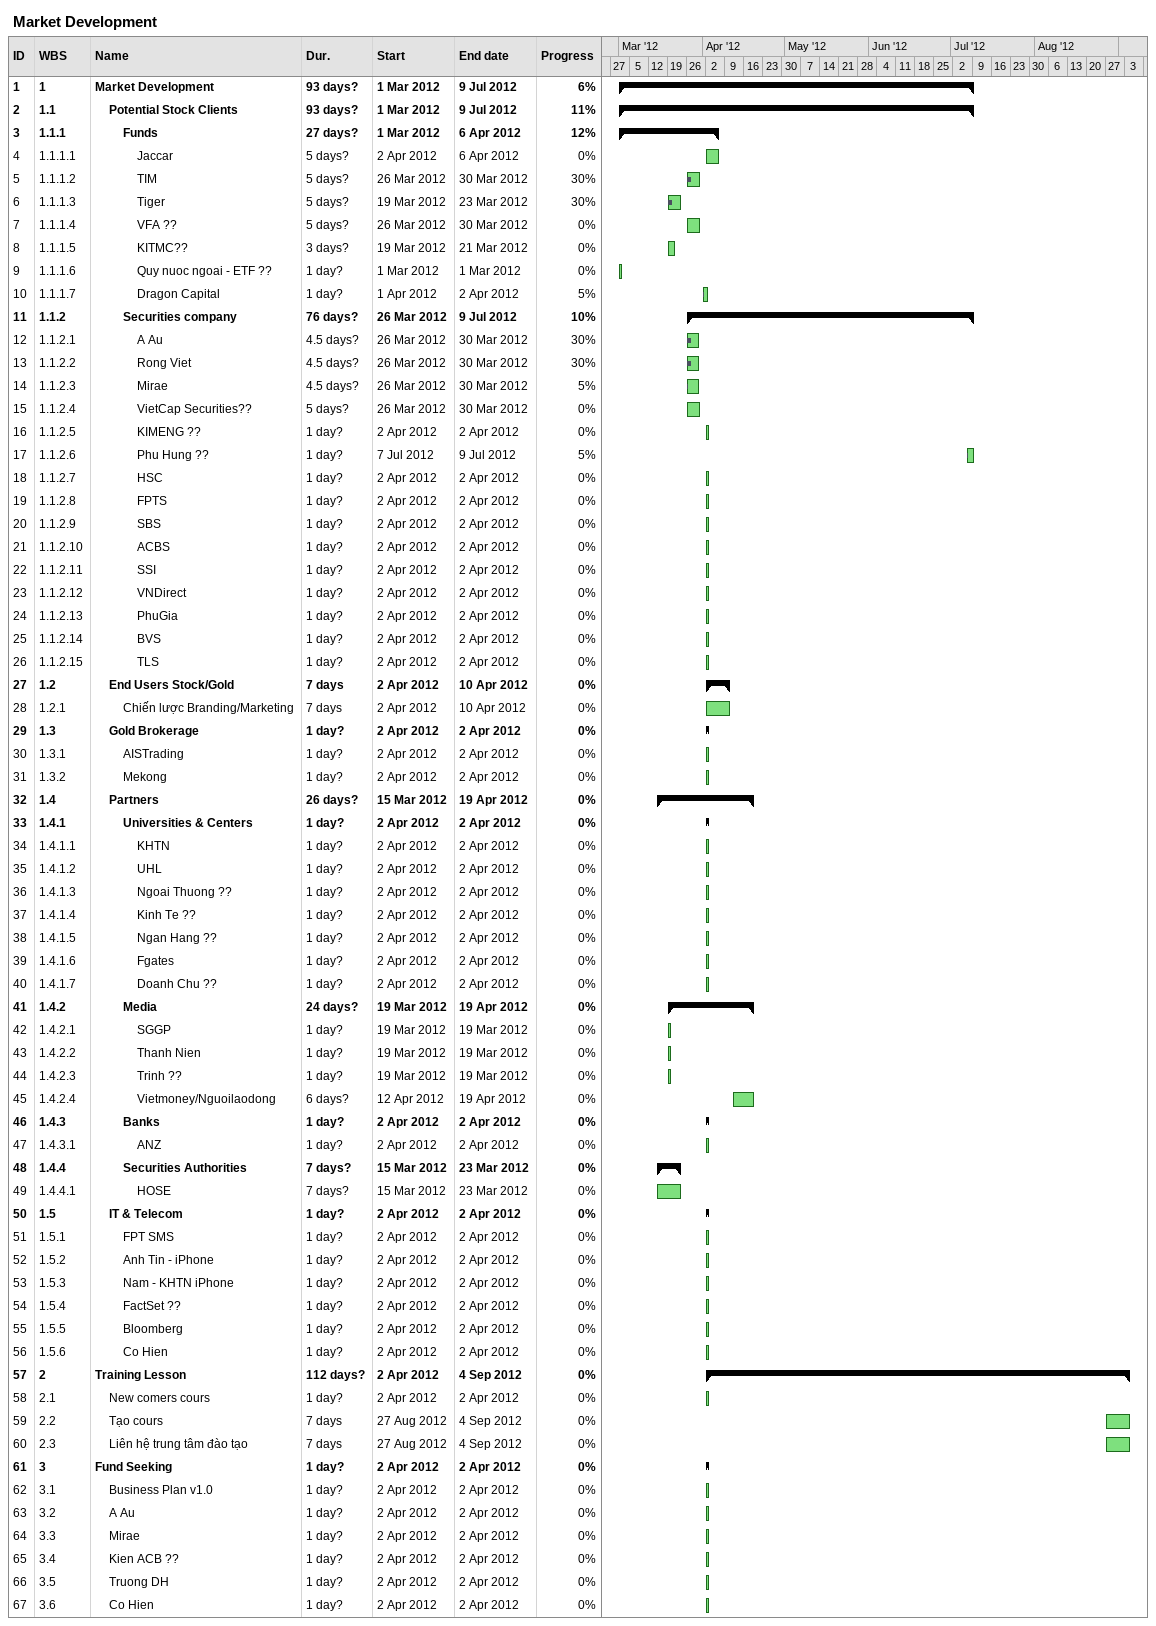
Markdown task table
Market Development

| ID | WBS | Task | Duration | Start | Finish | % complete |
|---|---|---|---|---|---|---|
| 1 | 1 | **Market Development** | 93d? | 2012-03-01 | 2012-07-09 | 6 |
| 2 | 1.1 | **Potential Stock Clients** | 93d? | 2012-03-01 | 2012-07-09 | 11 |
| 3 | 1.1.1 | **Funds** | 27d? | 2012-03-01 | 2012-04-06 | 12 |
| 4 | 1.1.1.1 | Jaccar | 5d? | 2012-04-02 | 2012-04-06 | 0 |
| 5 | 1.1.1.2 | TIM | 5d? | 2012-03-26 | 2012-03-30 | 30 |
| 6 | 1.1.1.3 | Tiger | 5d? | 2012-03-19 | 2012-03-23 | 30 |
| 7 | 1.1.1.4 | VFA ?? | 5d? | 2012-03-26 | 2012-03-30 | 0 |
| 8 | 1.1.1.5 | KITMC?? | 3d? | 2012-03-19 | 2012-03-21 | 0 |
| 9 | 1.1.1.6 | Quy nuoc ngoai - ETF ?? | 1d? | 2012-03-01 | 2012-03-01 | 0 |
| 10 | 1.1.1.7 | Dragon Capital | 1d? | 2012-04-01 | 2012-04-02 | 5 |
| 11 | 1.1.2 | **Securities company** | 76d? | 2012-03-26 | 2012-07-09 | 10 |
| 12 | 1.1.2.1 | A Au | 4.5d? | 2012-03-26 | 2012-03-30 | 30 |
| 13 | 1.1.2.2 | Rong Viet | 4.5d? | 2012-03-26 | 2012-03-30 | 30 |
| 14 | 1.1.2.3 | Mirae | 4.5d? | 2012-03-26 | 2012-03-30 | 5 |
| 15 | 1.1.2.4 | VietCap Securities?? | 5d? | 2012-03-26 | 2012-03-30 | 0 |
| 16 | 1.1.2.5 | KIMENG ?? | 1d? | 2012-04-02 | 2012-04-02 | 0 |
| 17 | 1.1.2.6 | Phu Hung ?? | 1d? | 2012-07-07 | 2012-07-09 | 5 |
| 18 | 1.1.2.7 | HSC | 1d? | 2012-04-02 | 2012-04-02 | 0 |
| 19 | 1.1.2.8 | FPTS | 1d? | 2012-04-02 | 2012-04-02 | 0 |
| 20 | 1.1.2.9 | SBS | 1d? | 2012-04-02 | 2012-04-02 | 0 |
| 21 | 1.1.2.10 | ACBS | 1d? | 2012-04-02 | 2012-04-02 | 0 |
| 22 | 1.1.2.11 | SSI | 1d? | 2012-04-02 | 2012-04-02 | 0 |
| 23 | 1.1.2.12 | VNDirect | 1d? | 2012-04-02 | 2012-04-02 | 0 |
| 24 | 1.1.2.13 | PhuGia | 1d? | 2012-04-02 | 2012-04-02 | 0 |
| 25 | 1.1.2.14 | BVS | 1d? | 2012-04-02 | 2012-04-02 | 0 |
| 26 | 1.1.2.15 | TLS | 1d? | 2012-04-02 | 2012-04-02 | 0 |
| 27 | 1.2 | **End Users Stock/Gold** | 7d | 2012-04-02 | 2012-04-10 | 0 |
| 28 | 1.2.1 | Chiến lược Branding/Marketing | 7d | 2012-04-02 | 2012-04-10 | 0 |
| 29 | 1.3 | **Gold Brokerage** | 1d? | 2012-04-02 | 2012-04-02 | 0 |
| 30 | 1.3.1 | AISTrading | 1d? | 2012-04-02 | 2012-04-02 | 0 |
| 31 | 1.3.2 | Mekong | 1d? | 2012-04-02 | 2012-04-02 | 0 |
| 32 | 1.4 | **Partners** | 26d? | 2012-03-15 | 2012-04-19 | 0 |
| 33 | 1.4.1 | **Universities & Centers** | 1d? | 2012-04-02 | 2012-04-02 | 0 |
| 34 | 1.4.1.1 | KHTN | 1d? | 2012-04-02 | 2012-04-02 | 0 |
| 35 | 1.4.1.2 | UHL | 1d? | 2012-04-02 | 2012-04-02 | 0 |
| 36 | 1.4.1.3 | Ngoai Thuong ?? | 1d? | 2012-04-02 | 2012-04-02 | 0 |
| 37 | 1.4.1.4 | Kinh Te ?? | 1d? | 2012-04-02 | 2012-04-02 | 0 |
| 38 | 1.4.1.5 | Ngan Hang ?? | 1d? | 2012-04-02 | 2012-04-02 | 0 |
| 39 | 1.4.1.6 | Fgates | 1d? | 2012-04-02 | 2012-04-02 | 0 |
| 40 | 1.4.1.7 | Doanh Chu ?? | 1d? | 2012-04-02 | 2012-04-02 | 0 |
| 41 | 1.4.2 | **Media** | 24d? | 2012-03-19 | 2012-04-19 | 0 |
| 42 | 1.4.2.1 | SGGP | 1d? | 2012-03-19 | 2012-03-19 | 0 |
| 43 | 1.4.2.2 | Thanh Nien | 1d? | 2012-03-19 | 2012-03-19 | 0 |
| 44 | 1.4.2.3 | Trinh ?? | 1d? | 2012-03-19 | 2012-03-19 | 0 |
| 45 | 1.4.2.4 | Vietmoney/Nguoilaodong | 6d? | 2012-04-12 | 2012-04-19 | 0 |
| 46 | 1.4.3 | **Banks** | 1d? | 2012-04-02 | 2012-04-02 | 0 |
| 47 | 1.4.3.1 | ANZ | 1d? | 2012-04-02 | 2012-04-02 | 0 |
| 48 | 1.4.4 | **Securities Authorities** | 7d? | 2012-03-15 | 2012-03-23 | 0 |
| 49 | 1.4.4.1 | HOSE | 7d? | 2012-03-15 | 2012-03-23 | 0 |
| 50 | 1.5 | **IT & Telecom** | 1d? | 2012-04-02 | 2012-04-02 | 0 |
| 51 | 1.5.1 | FPT SMS | 1d? | 2012-04-02 | 2012-04-02 | 0 |
| 52 | 1.5.2 | Anh Tin - iPhone | 1d? | 2012-04-02 | 2012-04-02 | 0 |
| 53 | 1.5.3 | Nam - KHTN iPhone | 1d? | 2012-04-02 | 2012-04-02 | 0 |
| 54 | 1.5.4 | FactSet ?? | 1d? | 2012-04-02 | 2012-04-02 | 0 |
| 55 | 1.5.5 | Bloomberg | 1d? | 2012-04-02 | 2012-04-02 | 0 |
| 56 | 1.5.6 | Co Hien | 1d? | 2012-04-02 | 2012-04-02 | 0 |
| 57 | 2 | **Training Lesson** | 112d? | 2012-04-02 | 2012-09-04 | 0 |
| 58 | 2.1 | New comers cours | 1d? | 2012-04-02 | 2012-04-02 | 0 |
| 59 | 2.2 | Tạo cours | 7d | 2012-08-27 | 2012-09-04 | 0 |
| 60 | 2.3 | Liên hệ trung tâm đào tạo | 7d | 2012-08-27 | 2012-09-04 | 0 |
| 61 | 3 | **Fund Seeking** | 1d? | 2012-04-02 | 2012-04-02 | 0 |
| 62 | 3.1 | Business Plan v1.0 | 1d? | 2012-04-02 | 2012-04-02 | 0 |
| 63 | 3.2 | A Au | 1d? | 2012-04-02 | 2012-04-02 | 0 |
| 64 | 3.3 | Mirae | 1d? | 2012-04-02 | 2012-04-02 | 0 |
| 65 | 3.4 | Kien ACB ?? | 1d? | 2012-04-02 | 2012-04-02 | 0 |
| 66 | 3.5 | Truong DH | 1d? | 2012-04-02 | 2012-04-02 | 0 |
| 67 | 3.6 | Co Hien | 1d? | 2012-04-02 | 2012-04-02 | 0 |
